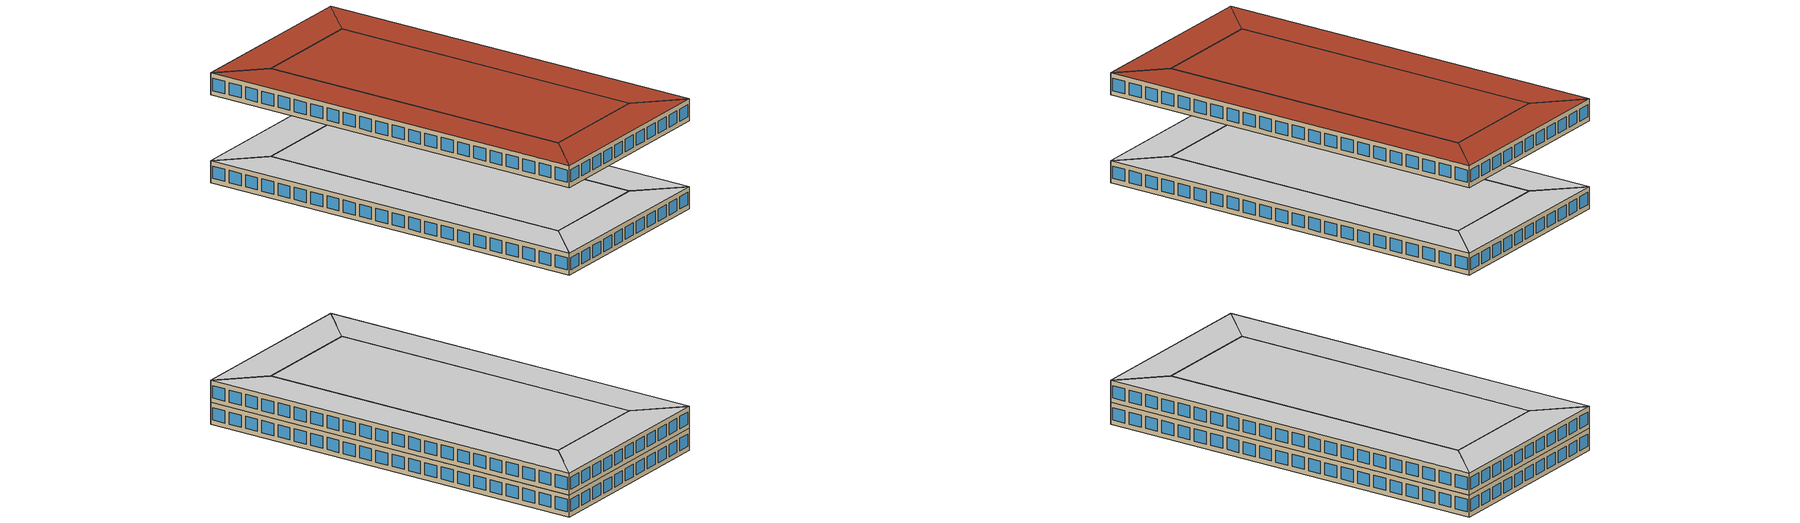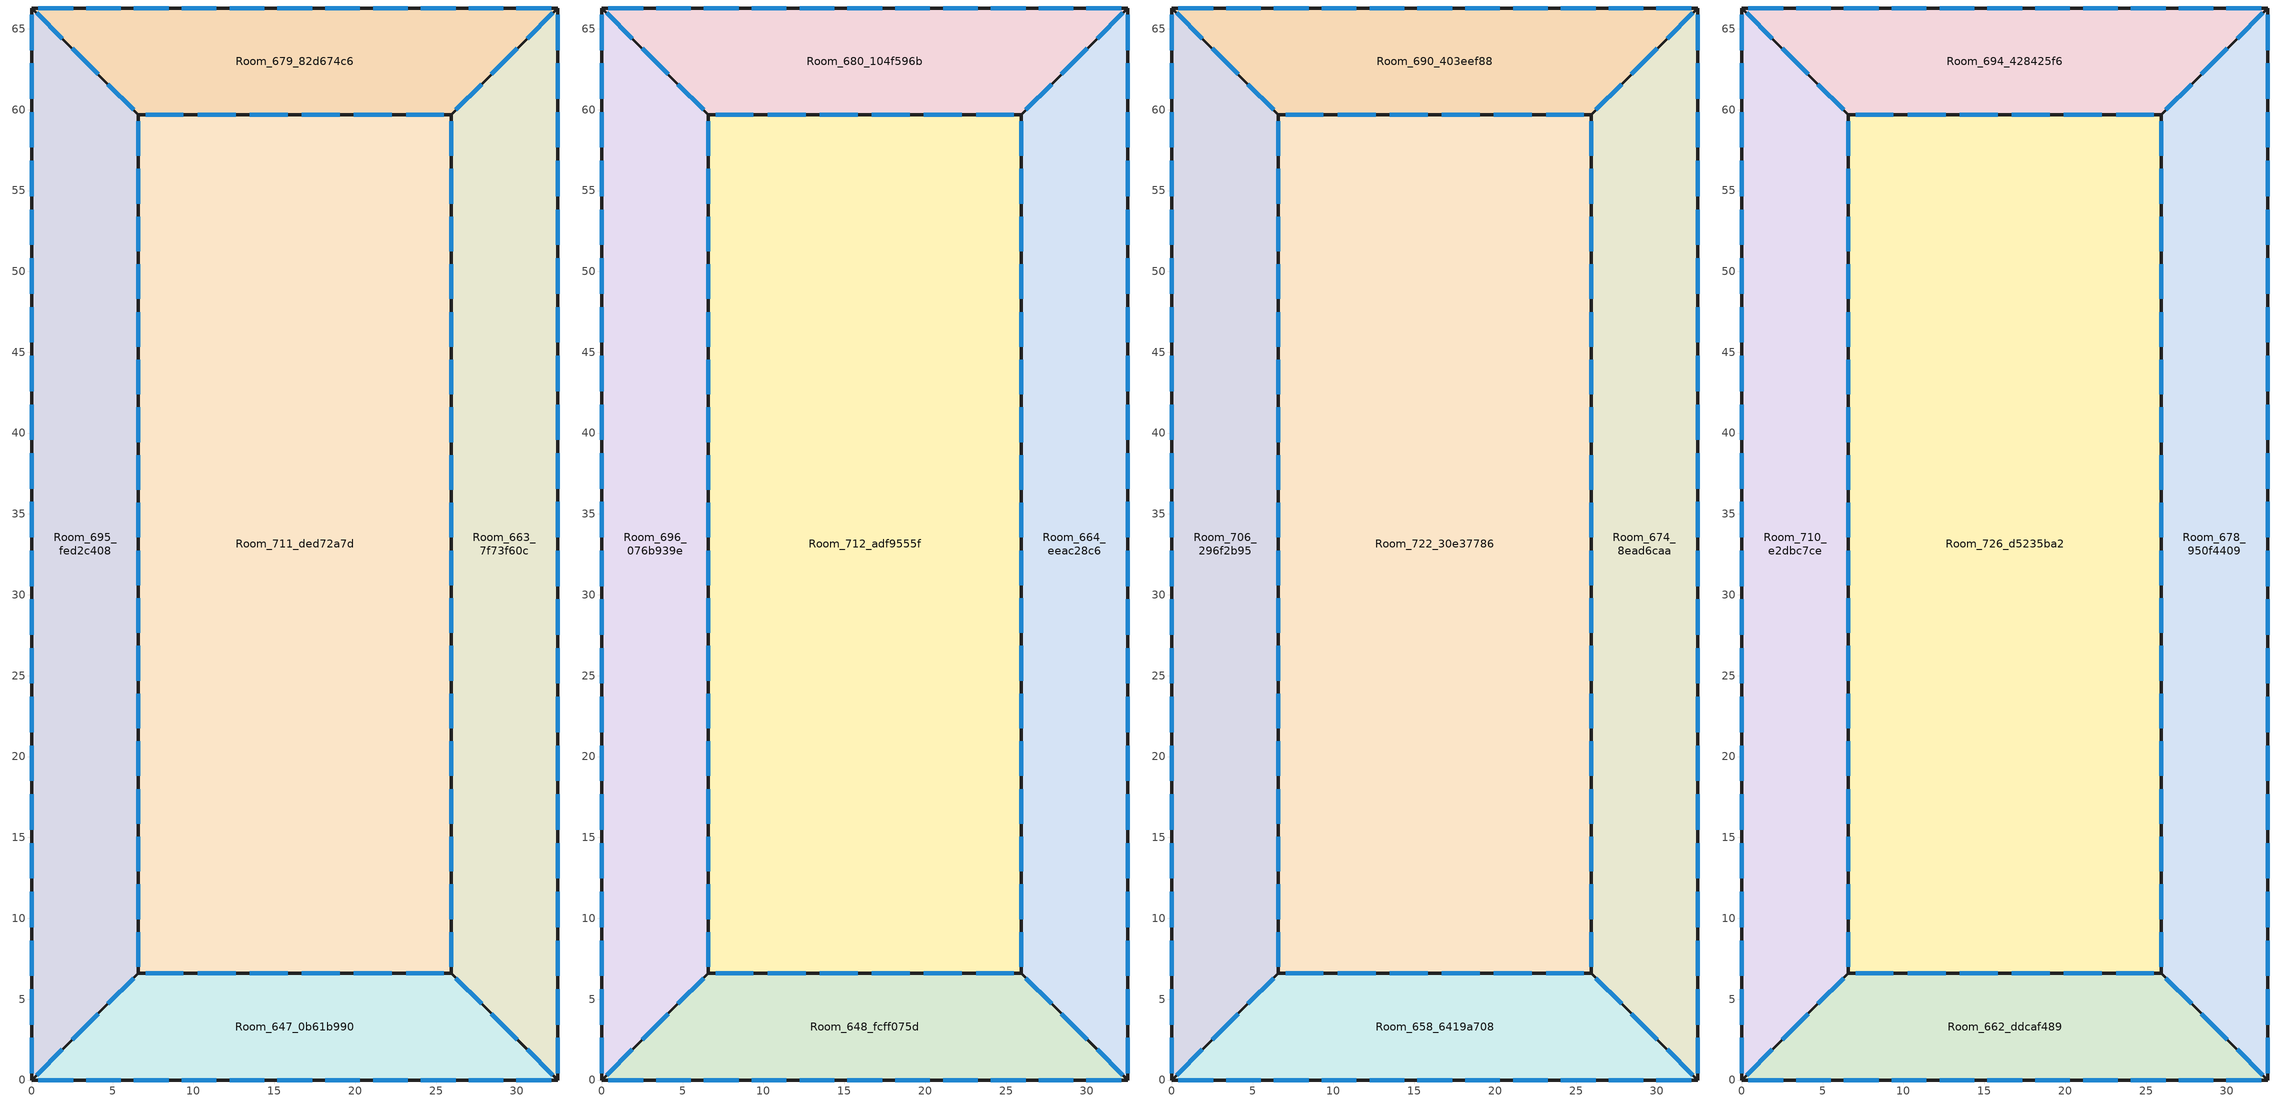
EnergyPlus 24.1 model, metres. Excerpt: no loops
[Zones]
Room_647_0b61b990
 floor ground (ExtSlabCarpet 4in ClimateZone 1-8): 25.92,6.6 32.52,0 0,0 6.6,6.6 z0
 wall outside (AQ_Office_2024_Office  Wall 1980 2005 6A): 25.92,6.6 6.6,6.6 0,0 32.52,0 25.92,6.6 z0:3.62
 window (Double Glazing 2.96): 25.48,6.6 23.15,6.6 / 22.26,6.6 19.92,6.6 / 19.04,6.6 16.7,6.6 / 15.82,6.6 13.48,6.6 / 12.6,6.6 10.26,6.6 / 9.38,6.6 7.04,6.6 / 6.3,6.3 4.7,4.7 / 4.1,4.1 2.5,2.5 / 1.9,1.9 0.3,0.3 / 32.22,0.3 30.63,1.9 / 30.02,2.5 28.43,4.1 / 27.82,4.7 26.23,6.3 / 0.41,0 2.55,0 / 3.36,0 5.51,0 / 29.97,0 32.12,0 / 6.32,0 8.46,0 / 9.28,0 11.42,0 / 12.23,0 14.38,0 / 15.19,0 17.33,0 / 18.15,0 20.29,0 / 21.1,0 23.25,0 / 24.06,0 26.2,0 / 27.02,0 29.16,0 z0.8:2.8
 roof outside (AQ_Office_2024_Office  roof 1980 2005 6A): 32.52,0 25.92,6.6 6.6,6.6 0,0 z3.62
Room_663_7f73f60c
 floor ground (ExtSlabCarpet 4in ClimateZone 1-8): 32.52,66.29 32.52,0 25.92,6.6 25.92,59.69 z0
 wall outside (AQ_Office_2024_Office  Wall 1980 2005 6A): 25.92,6.6 32.52,0 32.52,66.29 25.92,59.69 25.92,6.6 z0:3.62
 window (Double Glazing 2.96): 26.23,6.3 27.82,4.7 / 28.43,4.1 30.02,2.5 / 30.63,1.9 32.22,0.3 / 25.92,59.28 25.92,57.14 / 25.92,56.33 25.92,54.19 / 25.92,29.79 25.92,27.65 / 25.92,26.84 25.92,24.7 / 25.92,23.89 25.92,21.75 / 25.92,20.94 25.92,18.8 / 25.92,17.99 25.92,15.85 / 25.92,15.04 25.92,12.9 / 25.92,12.09 25.92,9.95 / 25.92,9.14 25.92,7 / 25.92,53.38 25.92,51.24 / 25.92,50.43 25.92,48.29 / 25.92,47.48 25.92,45.35 / 25.92,44.53 25.92,42.4 / 25.92,41.58 25.92,39.45 / 25.92,38.64 25.92,36.5 / 25.92,35.69 25.92,33.55 / 25.92,32.74 25.92,30.6 / 32.22,65.98 30.63,64.39 / 30.02,63.78 28.43,62.19 / 27.82,61.58 26.23,59.99 / 32.52,0.41 32.52,2.6 / 32.52,3.43 32.52,5.61 / 32.52,30.54 32.52,32.73 / 32.52,33.56 32.52,35.74 / 32.52,36.57 32.52,38.75 / 32.52,39.58 32.52,41.77 / 32.52,42.6 32.52,44.78 / 32.52,45.61 32.52,47.79 / 32.52,48.62 32.52,50.81 / 32.52,51.63 32.52,53.82 / 32.52,54.65 32.52,56.83 / 32.52,57.66 32.52,59.84 / 32.52,6.44 32.52,8.62 / 32.52,60.67 32.52,62.86 / 32.52,63.69 32.52,65.87 / 32.52,9.45 32.52,11.64 / 32.52,12.47 32.52,14.65 / 32.52,15.48 32.52,17.66 / 32.52,18.49 32.52,20.68 / 32.52,21.51 32.52,23.69 / 32.52,24.52 32.52,26.7 / 32.52,27.53 32.52,29.72 z0.8:2.8
 roof outside (AQ_Office_2024_Office  roof 1980 2005 6A): 32.52,0 32.52,66.29 25.92,59.69 25.92,6.6 z3.62
Room_679_82d674c6
 floor ground (ExtSlabCarpet 4in ClimateZone 1-8): 0,66.29 32.52,66.29 25.92,59.69 6.6,59.69 z0
 wall outside (AQ_Office_2024_Office  Wall 1980 2005 6A): 25.92,59.69 32.52,66.29 0,66.29 6.6,59.69 25.92,59.69 z0:3.62
 window (Double Glazing 2.96): 26.23,59.99 27.82,61.58 / 28.43,62.19 30.02,63.78 / 30.63,64.39 32.22,65.98 / 7.04,59.69 9.38,59.69 / 10.26,59.69 12.6,59.69 / 13.48,59.69 15.82,59.69 / 16.7,59.69 19.04,59.69 / 19.92,59.69 22.26,59.69 / 23.15,59.69 25.48,59.69 / 0.3,65.98 1.9,64.39 / 2.5,63.78 4.1,62.19 / 4.7,61.58 6.3,59.99 / 32.12,66.29 29.97,66.29 / 29.16,66.29 27.02,66.29 / 2.55,66.29 0.41,66.29 / 26.2,66.29 24.06,66.29 / 23.25,66.29 21.1,66.29 / 20.29,66.29 18.15,66.29 / 17.33,66.29 15.19,66.29 / 14.38,66.29 12.23,66.29 / 11.42,66.29 9.28,66.29 / 8.46,66.29 6.32,66.29 / 5.51,66.29 3.36,66.29 z0.8:2.8
 roof outside (AQ_Office_2024_Office  roof 1980 2005 6A): 25.92,59.69 32.52,66.29 0,66.29 6.6,59.69 z3.62
Room_695_fed2c408
 floor ground (ExtSlabCarpet 4in ClimateZone 1-8): 0,66.29 6.6,59.69 6.6,6.6 0,0 z0
 wall outside (AQ_Office_2024_Office  Wall 1980 2005 6A): 6.6,59.69 0,66.29 0,0 6.6,6.6 6.6,59.69 z0:3.62
 window (Double Glazing 2.96): 6.3,59.99 4.7,61.58 / 4.1,62.19 2.5,63.78 / 1.9,64.39 0.3,65.98 / 0.3,0.3 1.9,1.9 / 2.5,2.5 4.1,4.1 / 4.7,4.7 6.3,6.3 / 6.6,7 6.6,9.14 / 6.6,9.95 6.6,12.09 / 6.6,36.5 6.6,38.64 / 6.6,39.45 6.6,41.58 / 6.6,42.4 6.6,44.53 / 6.6,45.35 6.6,47.48 / 6.6,48.29 6.6,50.43 / 6.6,51.24 6.6,53.38 / 6.6,54.19 6.6,56.33 / 6.6,57.14 6.6,59.28 / 6.6,12.9 6.6,15.04 / 6.6,15.85 6.6,17.99 / 6.6,18.8 6.6,20.94 / 6.6,21.75 6.6,23.89 / 6.6,24.7 6.6,26.84 / 6.6,27.65 6.6,29.79 / 6.6,30.6 6.6,32.74 / 6.6,33.55 6.6,35.69 / 0,65.87 0,63.69 / 0,62.86 0,60.67 / 0,35.74 0,33.56 / 0,32.73 0,30.54 / 0,29.72 0,27.53 / 0,26.7 0,24.52 / 0,23.69 0,21.51 / 0,20.68 0,18.49 / 0,17.66 0,15.48 / 0,14.65 0,12.47 / 0,11.64 0,9.45 / 0,8.62 0,6.44 / 0,59.85 0,57.66 / 0,5.61 0,3.43 / 0,2.6 0,0.41 / 0,56.83 0,54.65 / 0,53.82 0,51.63 / 0,50.81 0,48.62 / 0,47.79 0,45.61 / 0,44.78 0,42.6 / 0,41.77 0,39.58 / 0,38.75 0,36.57 z0.8:2.8
 roof outside (AQ_Office_2024_Office  roof 1980 2005 6A): 0,0 6.6,6.6 6.6,59.69 0,66.29 z3.62
Room_711_ded72a7d
 floor ground (ExtSlabCarpet 4in ClimateZone 1-8): 6.6,59.69 25.92,59.69 25.92,6.6 6.6,6.6 z0
 wall outside (AQ_Office_2024_Office  Wall 1980 2005 6A): 6.6,59.69 6.6,6.6 25.92,6.6 25.92,59.69 6.6,59.69 z0:3.62
 window (Double Glazing 2.96): 6.6,59.28 6.6,57.14 / 6.6,56.33 6.6,54.19 / 6.6,29.79 6.6,27.65 / 6.6,26.84 6.6,24.7 / 6.6,23.89 6.6,21.75 / 6.6,20.94 6.6,18.8 / 6.6,17.99 6.6,15.85 / 6.6,15.04 6.6,12.9 / 6.6,12.09 6.6,9.95 / 6.6,9.14 6.6,7 / 6.6,53.38 6.6,51.24 / 6.6,50.43 6.6,48.29 / 6.6,47.48 6.6,45.35 / 6.6,44.53 6.6,42.4 / 6.6,41.58 6.6,39.45 / 6.6,38.64 6.6,36.5 / 6.6,35.69 6.6,33.55 / 6.6,32.74 6.6,30.6 / 25.48,59.69 23.15,59.69 / 22.26,59.69 19.92,59.69 / 19.04,59.69 16.7,59.69 / 15.82,59.69 13.48,59.69 / 12.6,59.69 10.26,59.69 / 9.38,59.69 7.04,59.69 / 25.92,7 25.92,9.14 / 25.92,9.95 25.92,12.09 / 25.92,36.5 25.92,38.64 / 25.92,39.45 25.92,41.58 / 25.92,42.4 25.92,44.53 / 25.92,45.35 25.92,47.48 / 25.92,48.29 25.92,50.43 / 25.92,51.24 25.92,53.38 / 25.92,54.19 25.92,56.33 / 25.92,57.14 25.92,59.28 / 25.92,12.9 25.92,15.04 / 25.92,15.85 25.92,17.99 / 25.92,18.8 25.92,20.94 / 25.92,21.75 25.92,23.89 / 25.92,24.7 25.92,26.84 / 25.92,27.65 25.92,29.79 / 25.92,30.6 25.92,32.74 / 25.92,33.55 25.92,35.69 / 7.04,6.6 9.38,6.6 / 10.26,6.6 12.6,6.6 / 13.48,6.6 15.82,6.6 / 16.7,6.6 19.04,6.6 / 19.92,6.6 22.26,6.6 / 23.15,6.6 25.48,6.6 z0.8:2.8
 roof outside (AQ_Office_2024_Office  roof 1980 2005 6A): 25.92,6.6 25.92,59.69 6.6,59.69 6.6,6.6 z3.62
Room_648_fcff075d
 floor outside (AQ_Office_2024_Office  ground 1980 2005 6A): 25.92,6.6 32.52,0 0,0 6.6,6.6 z3.62
 wall outside (AQ_Office_2024_Office  Wall 1980 2005 6A): 25.92,6.6 6.6,6.6 0,0 32.52,0 25.92,6.6 z3.62:7.25
 window (Double Glazing 2.96): 25.48,6.6 23.15,6.6 / 22.26,6.6 19.92,6.6 / 19.04,6.6 16.7,6.6 / 15.82,6.6 13.48,6.6 / 12.6,6.6 10.26,6.6 / 9.38,6.6 7.04,6.6 / 6.3,6.3 4.7,4.7 / 4.1,4.1 2.5,2.5 / 1.9,1.9 0.3,0.3 / 32.22,0.3 30.63,1.9 / 30.02,2.5 28.43,4.1 / 27.82,4.7 26.23,6.3 / 0.41,0 2.55,0 / 3.36,0 5.51,0 / 29.97,0 32.12,0 / 6.32,0 8.46,0 / 9.28,0 11.42,0 / 12.23,0 14.38,0 / 15.19,0 17.33,0 / 18.15,0 20.29,0 / 21.1,0 23.25,0 / 24.06,0 26.2,0 / 27.02,0 29.16,0 z4.42:6.42
 ceiling adiabatic (Interior Partition 3): 32.52,0 25.92,6.6 6.6,6.6 0,0 z7.25
Room_664_eeac28c6
 floor outside (AQ_Office_2024_Office  ground 1980 2005 6A): 32.52,66.29 32.52,0 25.92,6.6 25.92,59.69 z3.62
 wall outside (AQ_Office_2024_Office  Wall 1980 2005 6A): 25.92,6.6 32.52,0 32.52,66.29 25.92,59.69 25.92,6.6 z3.62:7.25
 window (Double Glazing 2.96): 26.23,6.3 27.82,4.7 / 28.43,4.1 30.02,2.5 / 30.63,1.9 32.22,0.3 / 25.92,59.28 25.92,57.14 / 25.92,56.33 25.92,54.19 / 25.92,29.79 25.92,27.65 / 25.92,26.84 25.92,24.7 / 25.92,23.89 25.92,21.75 / 25.92,20.94 25.92,18.8 / 25.92,17.99 25.92,15.85 / 25.92,15.04 25.92,12.9 / 25.92,12.09 25.92,9.95 / 25.92,9.14 25.92,7 / 25.92,53.38 25.92,51.24 / 25.92,50.43 25.92,48.29 / 25.92,47.48 25.92,45.35 / 25.92,44.53 25.92,42.4 / 25.92,41.58 25.92,39.45 / 25.92,38.64 25.92,36.5 / 25.92,35.69 25.92,33.55 / 25.92,32.74 25.92,30.6 / 32.22,65.98 30.63,64.39 / 30.02,63.78 28.43,62.19 / 27.82,61.58 26.23,59.99 / 32.52,0.41 32.52,2.6 / 32.52,3.43 32.52,5.61 / 32.52,30.54 32.52,32.73 / 32.52,33.56 32.52,35.74 / 32.52,36.57 32.52,38.75 / 32.52,39.58 32.52,41.77 / 32.52,42.6 32.52,44.78 / 32.52,45.61 32.52,47.79 / 32.52,48.62 32.52,50.81 / 32.52,51.63 32.52,53.82 / 32.52,54.65 32.52,56.83 / 32.52,57.66 32.52,59.84 / 32.52,6.44 32.52,8.62 / 32.52,60.67 32.52,62.86 / 32.52,63.69 32.52,65.87 / 32.52,9.45 32.52,11.64 / 32.52,12.47 32.52,14.65 / 32.52,15.48 32.52,17.66 / 32.52,18.49 32.52,20.68 / 32.52,21.51 32.52,23.69 / 32.52,24.52 32.52,26.7 / 32.52,27.53 32.52,29.72 z4.42:6.42
 ceiling adiabatic (Interior Partition 3): 32.52,0 32.52,66.29 25.92,59.69 25.92,6.6 z7.25
Room_680_104f596b
 floor outside (AQ_Office_2024_Office  ground 1980 2005 6A): 0,66.29 32.52,66.29 25.92,59.69 6.6,59.69 z3.62
 wall outside (AQ_Office_2024_Office  Wall 1980 2005 6A): 25.92,59.69 32.52,66.29 0,66.29 6.6,59.69 25.92,59.69 z3.62:7.25
 window (Double Glazing 2.96): 26.23,59.99 27.82,61.58 / 28.43,62.19 30.02,63.78 / 30.63,64.39 32.22,65.98 / 7.04,59.69 9.38,59.69 / 10.26,59.69 12.6,59.69 / 13.48,59.69 15.82,59.69 / 16.7,59.69 19.04,59.69 / 19.92,59.69 22.26,59.69 / 23.15,59.69 25.48,59.69 / 0.3,65.98 1.9,64.39 / 2.5,63.78 4.1,62.19 / 4.7,61.58 6.3,59.99 / 32.12,66.29 29.97,66.29 / 29.16,66.29 27.02,66.29 / 2.55,66.29 0.41,66.29 / 26.2,66.29 24.06,66.29 / 23.25,66.29 21.1,66.29 / 20.29,66.29 18.15,66.29 / 17.33,66.29 15.19,66.29 / 14.38,66.29 12.23,66.29 / 11.42,66.29 9.28,66.29 / 8.46,66.29 6.32,66.29 / 5.51,66.29 3.36,66.29 z4.42:6.42
 ceiling adiabatic (Interior Partition 3): 25.92,59.69 32.52,66.29 0,66.29 6.6,59.69 z7.25
Room_696_076b939e
 floor outside (AQ_Office_2024_Office  ground 1980 2005 6A): 0,66.29 6.6,59.69 6.6,6.6 0,0 z3.62
 wall outside (AQ_Office_2024_Office  Wall 1980 2005 6A): 6.6,59.69 0,66.29 0,0 6.6,6.6 6.6,59.69 z3.62:7.25
 window (Double Glazing 2.96): 6.3,59.99 4.7,61.58 / 4.1,62.19 2.5,63.78 / 1.9,64.39 0.3,65.98 / 0.3,0.3 1.9,1.9 / 2.5,2.5 4.1,4.1 / 4.7,4.7 6.3,6.3 / 6.6,7 6.6,9.14 / 6.6,9.95 6.6,12.09 / 6.6,36.5 6.6,38.64 / 6.6,39.45 6.6,41.58 / 6.6,42.4 6.6,44.53 / 6.6,45.35 6.6,47.48 / 6.6,48.29 6.6,50.43 / 6.6,51.24 6.6,53.38 / 6.6,54.19 6.6,56.33 / 6.6,57.14 6.6,59.28 / 6.6,12.9 6.6,15.04 / 6.6,15.85 6.6,17.99 / 6.6,18.8 6.6,20.94 / 6.6,21.75 6.6,23.89 / 6.6,24.7 6.6,26.84 / 6.6,27.65 6.6,29.79 / 6.6,30.6 6.6,32.74 / 6.6,33.55 6.6,35.69 / 0,65.87 0,63.69 / 0,62.86 0,60.67 / 0,35.74 0,33.56 / 0,32.73 0,30.54 / 0,29.72 0,27.53 / 0,26.7 0,24.52 / 0,23.69 0,21.51 / 0,20.68 0,18.49 / 0,17.66 0,15.48 / 0,14.65 0,12.47 / 0,11.64 0,9.45 / 0,8.62 0,6.44 / 0,59.85 0,57.66 / 0,5.61 0,3.43 / 0,2.6 0,0.41 / 0,56.83 0,54.65 / 0,53.82 0,51.63 / 0,50.81 0,48.62 / 0,47.79 0,45.61 / 0,44.78 0,42.6 / 0,41.77 0,39.58 / 0,38.75 0,36.57 z4.42:6.42
 ceiling adiabatic (Interior Partition 3): 0,0 6.6,6.6 6.6,59.69 0,66.29 z7.25
Room_712_adf9555f
 floor outside (AQ_Office_2024_Office  ground 1980 2005 6A): 6.6,59.69 25.92,59.69 25.92,6.6 6.6,6.6 z3.62
 wall outside (AQ_Office_2024_Office  Wall 1980 2005 6A): 6.6,59.69 6.6,6.6 25.92,6.6 25.92,59.69 6.6,59.69 z3.62:7.25
 window (Double Glazing 2.96): 6.6,59.28 6.6,57.14 / 6.6,56.33 6.6,54.19 / 6.6,29.79 6.6,27.65 / 6.6,26.84 6.6,24.7 / 6.6,23.89 6.6,21.75 / 6.6,20.94 6.6,18.8 / 6.6,17.99 6.6,15.85 / 6.6,15.04 6.6,12.9 / 6.6,12.09 6.6,9.95 / 6.6,9.14 6.6,7 / 6.6,53.38 6.6,51.24 / 6.6,50.43 6.6,48.29 / 6.6,47.48 6.6,45.35 / 6.6,44.53 6.6,42.4 / 6.6,41.58 6.6,39.45 / 6.6,38.64 6.6,36.5 / 6.6,35.69 6.6,33.55 / 6.6,32.74 6.6,30.6 / 25.48,59.69 23.15,59.69 / 22.26,59.69 19.92,59.69 / 19.04,59.69 16.7,59.69 / 15.82,59.69 13.48,59.69 / 12.6,59.69 10.26,59.69 / 9.38,59.69 7.04,59.69 / 25.92,7 25.92,9.14 / 25.92,9.95 25.92,12.09 / 25.92,36.5 25.92,38.64 / 25.92,39.45 25.92,41.58 / 25.92,42.4 25.92,44.53 / 25.92,45.35 25.92,47.48 / 25.92,48.29 25.92,50.43 / 25.92,51.24 25.92,53.38 / 25.92,54.19 25.92,56.33 / 25.92,57.14 25.92,59.28 / 25.92,12.9 25.92,15.04 / 25.92,15.85 25.92,17.99 / 25.92,18.8 25.92,20.94 / 25.92,21.75 25.92,23.89 / 25.92,24.7 25.92,26.84 / 25.92,27.65 25.92,29.79 / 25.92,30.6 25.92,32.74 / 25.92,33.55 25.92,35.69 / 7.04,6.6 9.38,6.6 / 10.26,6.6 12.6,6.6 / 13.48,6.6 15.82,6.6 / 16.7,6.6 19.04,6.6 / 19.92,6.6 22.26,6.6 / 23.15,6.6 25.48,6.6 z4.42:6.42
 ceiling adiabatic (Interior Partition 3): 25.92,6.6 25.92,59.69 6.6,59.69 6.6,6.6 z7.25
Room_658_6419a708
 floor adiabatic (Interior Partition 3): 25.92,6.6 32.52,0 0,0 6.6,6.6 z39.88
 wall outside (AQ_Office_2024_Office  Wall 1980 2005 6A): 25.92,6.6 6.6,6.6 0,0 32.52,0 25.92,6.6 z39.88:43.5
 window (Double Glazing 2.96): 25.48,6.6 23.15,6.6 / 22.26,6.6 19.92,6.6 / 19.04,6.6 16.7,6.6 / 15.82,6.6 13.48,6.6 / 12.6,6.6 10.26,6.6 / 9.38,6.6 7.04,6.6 / 6.3,6.3 4.7,4.7 / 4.1,4.1 2.5,2.5 / 1.9,1.9 0.3,0.3 / 32.22,0.3 30.63,1.9 / 30.02,2.5 28.43,4.1 / 27.82,4.7 26.23,6.3 / 0.41,0 2.55,0 / 3.36,0 5.51,0 / 29.97,0 32.12,0 / 6.32,0 8.46,0 / 9.28,0 11.42,0 / 12.23,0 14.38,0 / 15.19,0 17.33,0 / 18.15,0 20.29,0 / 21.1,0 23.25,0 / 24.06,0 26.2,0 / 27.02,0 29.16,0 z40.67:42.67
 ceiling adiabatic (Interior Partition 3): 32.52,0 25.92,6.6 6.6,6.6 0,0 z43.5
Room_674_8ead6caa
 floor adiabatic (Interior Partition 3): 32.52,66.29 32.52,0 25.92,6.6 25.92,59.69 z39.88
 wall outside (AQ_Office_2024_Office  Wall 1980 2005 6A): 25.92,6.6 32.52,0 32.52,66.29 25.92,59.69 25.92,6.6 z39.88:43.5
 window (Double Glazing 2.96): 26.23,6.3 27.82,4.7 / 28.43,4.1 30.02,2.5 / 30.63,1.9 32.22,0.3 / 25.92,59.28 25.92,57.14 / 25.92,56.33 25.92,54.19 / 25.92,29.79 25.92,27.65 / 25.92,26.84 25.92,24.7 / 25.92,23.89 25.92,21.75 / 25.92,20.94 25.92,18.8 / 25.92,17.99 25.92,15.85 / 25.92,15.04 25.92,12.9 / 25.92,12.09 25.92,9.95 / 25.92,9.14 25.92,7 / 25.92,53.38 25.92,51.24 / 25.92,50.43 25.92,48.29 / 25.92,47.48 25.92,45.35 / 25.92,44.53 25.92,42.4 / 25.92,41.58 25.92,39.45 / 25.92,38.64 25.92,36.5 / 25.92,35.69 25.92,33.55 / 25.92,32.74 25.92,30.6 / 32.22,65.98 30.63,64.39 / 30.02,63.78 28.43,62.19 / 27.82,61.58 26.23,59.99 / 32.52,0.41 32.52,2.6 / 32.52,3.43 32.52,5.61 / 32.52,30.54 32.52,32.73 / 32.52,33.56 32.52,35.74 / 32.52,36.57 32.52,38.75 / 32.52,39.58 32.52,41.77 / 32.52,42.6 32.52,44.78 / 32.52,45.61 32.52,47.79 / 32.52,48.62 32.52,50.81 / 32.52,51.63 32.52,53.82 / 32.52,54.65 32.52,56.83 / 32.52,57.66 32.52,59.84 / 32.52,6.44 32.52,8.62 / 32.52,60.67 32.52,62.86 / 32.52,63.69 32.52,65.87 / 32.52,9.45 32.52,11.64 / 32.52,12.47 32.52,14.65 / 32.52,15.48 32.52,17.66 / 32.52,18.49 32.52,20.68 / 32.52,21.51 32.52,23.69 / 32.52,24.52 32.52,26.7 / 32.52,27.53 32.52,29.72 z40.67:42.67
 ceiling adiabatic (Interior Partition 3): 32.52,0 32.52,66.29 25.92,59.69 25.92,6.6 z43.5
Room_690_403eef88
 floor adiabatic (Interior Partition 3): 0,66.29 32.52,66.29 25.92,59.69 6.6,59.69 z39.88
 wall outside (AQ_Office_2024_Office  Wall 1980 2005 6A): 25.92,59.69 32.52,66.29 0,66.29 6.6,59.69 25.92,59.69 z39.88:43.5
 window (Double Glazing 2.96): 26.23,59.99 27.82,61.58 / 28.43,62.19 30.02,63.78 / 30.63,64.39 32.22,65.98 / 7.04,59.69 9.38,59.69 / 10.26,59.69 12.6,59.69 / 13.48,59.69 15.82,59.69 / 16.7,59.69 19.04,59.69 / 19.92,59.69 22.26,59.69 / 23.15,59.69 25.48,59.69 / 0.3,65.98 1.9,64.39 / 2.5,63.78 4.1,62.19 / 4.7,61.58 6.3,59.99 / 32.12,66.29 29.97,66.29 / 29.16,66.29 27.02,66.29 / 2.55,66.29 0.41,66.29 / 26.2,66.29 24.06,66.29 / 23.25,66.29 21.1,66.29 / 20.29,66.29 18.15,66.29 / 17.33,66.29 15.19,66.29 / 14.38,66.29 12.23,66.29 / 11.42,66.29 9.28,66.29 / 8.46,66.29 6.32,66.29 / 5.51,66.29 3.36,66.29 z40.67:42.67
 ceiling adiabatic (Interior Partition 3): 25.92,59.69 32.52,66.29 0,66.29 6.6,59.69 z43.5
Room_706_296f2b95
 floor adiabatic (Interior Partition 3): 0,66.29 6.6,59.69 6.6,6.6 0,0 z39.88
 wall outside (AQ_Office_2024_Office  Wall 1980 2005 6A): 6.6,59.69 0,66.29 0,0 6.6,6.6 6.6,59.69 z39.88:43.5
 window (Double Glazing 2.96): 6.3,59.99 4.7,61.58 / 4.1,62.19 2.5,63.78 / 1.9,64.39 0.3,65.98 / 0.3,0.3 1.9,1.9 / 2.5,2.5 4.1,4.1 / 4.7,4.7 6.3,6.3 / 6.6,7 6.6,9.14 / 6.6,9.95 6.6,12.09 / 6.6,36.5 6.6,38.64 / 6.6,39.45 6.6,41.58 / 6.6,42.4 6.6,44.53 / 6.6,45.35 6.6,47.48 / 6.6,48.29 6.6,50.43 / 6.6,51.24 6.6,53.38 / 6.6,54.19 6.6,56.33 / 6.6,57.14 6.6,59.28 / 6.6,12.9 6.6,15.04 / 6.6,15.85 6.6,17.99 / 6.6,18.8 6.6,20.94 / 6.6,21.75 6.6,23.89 / 6.6,24.7 6.6,26.84 / 6.6,27.65 6.6,29.79 / 6.6,30.6 6.6,32.74 / 6.6,33.55 6.6,35.69 / 0,65.87 0,63.69 / 0,62.86 0,60.67 / 0,35.74 0,33.56 / 0,32.73 0,30.54 / 0,29.72 0,27.53 / 0,26.7 0,24.52 / 0,23.69 0,21.51 / 0,20.68 0,18.49 / 0,17.66 0,15.48 / 0,14.65 0,12.47 / 0,11.64 0,9.45 / 0,8.62 0,6.44 / 0,59.85 0,57.66 / 0,5.61 0,3.43 / 0,2.6 0,0.41 / 0,56.83 0,54.65 / 0,53.82 0,51.63 / 0,50.81 0,48.62 / 0,47.79 0,45.61 / 0,44.78 0,42.6 / 0,41.77 0,39.58 / 0,38.75 0,36.57 z40.67:42.67
 ceiling adiabatic (Interior Partition 3): 0,0 6.6,6.6 6.6,59.69 0,66.29 z43.5
Room_722_30e37786
 floor adiabatic (Interior Partition 3): 6.6,59.69 25.92,59.69 25.92,6.6 6.6,6.6 z39.88
 wall outside (AQ_Office_2024_Office  Wall 1980 2005 6A): 6.6,59.69 6.6,6.6 25.92,6.6 25.92,59.69 6.6,59.69 z39.88:43.5
 window (Double Glazing 2.96): 6.6,59.28 6.6,57.14 / 6.6,56.33 6.6,54.19 / 6.6,29.79 6.6,27.65 / 6.6,26.84 6.6,24.7 / 6.6,23.89 6.6,21.75 / 6.6,20.94 6.6,18.8 / 6.6,17.99 6.6,15.85 / 6.6,15.04 6.6,12.9 / 6.6,12.09 6.6,9.95 / 6.6,9.14 6.6,7 / 6.6,53.38 6.6,51.24 / 6.6,50.43 6.6,48.29 / 6.6,47.48 6.6,45.35 / 6.6,44.53 6.6,42.4 / 6.6,41.58 6.6,39.45 / 6.6,38.64 6.6,36.5 / 6.6,35.69 6.6,33.55 / 6.6,32.74 6.6,30.6 / 25.48,59.69 23.15,59.69 / 22.26,59.69 19.92,59.69 / 19.04,59.69 16.7,59.69 / 15.82,59.69 13.48,59.69 / 12.6,59.69 10.26,59.69 / 9.38,59.69 7.04,59.69 / 25.92,7 25.92,9.14 / 25.92,9.95 25.92,12.09 / 25.92,36.5 25.92,38.64 / 25.92,39.45 25.92,41.58 / 25.92,42.4 25.92,44.53 / 25.92,45.35 25.92,47.48 / 25.92,48.29 25.92,50.43 / 25.92,51.24 25.92,53.38 / 25.92,54.19 25.92,56.33 / 25.92,57.14 25.92,59.28 / 25.92,12.9 25.92,15.04 / 25.92,15.85 25.92,17.99 / 25.92,18.8 25.92,20.94 / 25.92,21.75 25.92,23.89 / 25.92,24.7 25.92,26.84 / 25.92,27.65 25.92,29.79 / 25.92,30.6 25.92,32.74 / 25.92,33.55 25.92,35.69 / 7.04,6.6 9.38,6.6 / 10.26,6.6 12.6,6.6 / 13.48,6.6 15.82,6.6 / 16.7,6.6 19.04,6.6 / 19.92,6.6 22.26,6.6 / 23.15,6.6 25.48,6.6 z40.67:42.67
 ceiling adiabatic (Interior Partition 3): 25.92,6.6 25.92,59.69 6.6,59.69 6.6,6.6 z43.5
Room_662_ddcaf489
 floor adiabatic (Interior Partition 3): 25.92,6.6 32.52,0 0,0 6.6,6.6 z54.38
 wall outside (AQ_Office_2024_Office  Wall 1980 2005 6A): 25.92,6.6 6.6,6.6 0,0 32.52,0 25.92,6.6 z54.38:58
 window (Double Glazing 2.96): 25.48,6.6 23.15,6.6 / 22.26,6.6 19.92,6.6 / 19.04,6.6 16.7,6.6 / 15.82,6.6 13.48,6.6 / 12.6,6.6 10.26,6.6 / 9.38,6.6 7.04,6.6 / 6.3,6.3 4.7,4.7 / 4.1,4.1 2.5,2.5 / 1.9,1.9 0.3,0.3 / 32.22,0.3 30.63,1.9 / 30.02,2.5 28.43,4.1 / 27.82,4.7 26.23,6.3 / 0.41,0 2.55,0 / 3.36,0 5.51,0 / 29.97,0 32.12,0 / 6.32,0 8.46,0 / 9.28,0 11.42,0 / 12.23,0 14.38,0 / 15.19,0 17.33,0 / 18.15,0 20.29,0 / 21.1,0 23.25,0 / 24.06,0 26.2,0 / 27.02,0 29.16,0 z55.17:57.17
 roof outside (AQ_Office_2024_Office  roof 1980 2005 6A): 32.52,0 25.92,6.6 6.6,6.6 0,0 z58
Room_678_950f4409
 floor adiabatic (Interior Partition 3): 32.52,66.29 32.52,0 25.92,6.6 25.92,59.69 z54.38
 wall outside (AQ_Office_2024_Office  Wall 1980 2005 6A): 25.92,6.6 32.52,0 32.52,66.29 25.92,59.69 25.92,6.6 z54.38:58
 window (Double Glazing 2.96): 26.23,6.3 27.82,4.7 / 28.43,4.1 30.02,2.5 / 30.63,1.9 32.22,0.3 / 25.92,59.28 25.92,57.14 / 25.92,56.33 25.92,54.19 / 25.92,29.79 25.92,27.65 / 25.92,26.84 25.92,24.7 / 25.92,23.89 25.92,21.75 / 25.92,20.94 25.92,18.8 / 25.92,17.99 25.92,15.85 / 25.92,15.04 25.92,12.9 / 25.92,12.09 25.92,9.95 / 25.92,9.14 25.92,7 / 25.92,53.38 25.92,51.24 / 25.92,50.43 25.92,48.29 / 25.92,47.48 25.92,45.35 / 25.92,44.53 25.92,42.4 / 25.92,41.58 25.92,39.45 / 25.92,38.64 25.92,36.5 / 25.92,35.69 25.92,33.55 / 25.92,32.74 25.92,30.6 / 32.22,65.98 30.63,64.39 / 30.02,63.78 28.43,62.19 / 27.82,61.58 26.23,59.99 / 32.52,0.41 32.52,2.6 / 32.52,3.43 32.52,5.61 / 32.52,30.54 32.52,32.73 / 32.52,33.56 32.52,35.74 / 32.52,36.57 32.52,38.75 / 32.52,39.58 32.52,41.77 / 32.52,42.6 32.52,44.78 / 32.52,45.61 32.52,47.79 / 32.52,48.62 32.52,50.81 / 32.52,51.63 32.52,53.82 / 32.52,54.65 32.52,56.83 / 32.52,57.66 32.52,59.84 / 32.52,6.44 32.52,8.62 / 32.52,60.67 32.52,62.86 / 32.52,63.69 32.52,65.87 / 32.52,9.45 32.52,11.64 / 32.52,12.47 32.52,14.65 / 32.52,15.48 32.52,17.66 / 32.52,18.49 32.52,20.68 / 32.52,21.51 32.52,23.69 / 32.52,24.52 32.52,26.7 / 32.52,27.53 32.52,29.72 z55.17:57.17
 roof outside (AQ_Office_2024_Office  roof 1980 2005 6A): 32.52,0 32.52,66.29 25.92,59.69 25.92,6.6 z58
Room_694_428425f6
 floor adiabatic (Interior Partition 3): 0,66.29 32.52,66.29 25.92,59.69 6.6,59.69 z54.38
 wall outside (AQ_Office_2024_Office  Wall 1980 2005 6A): 25.92,59.69 32.52,66.29 0,66.29 6.6,59.69 25.92,59.69 z54.38:58
 window (Double Glazing 2.96): 26.23,59.99 27.82,61.58 / 28.43,62.19 30.02,63.78 / 30.63,64.39 32.22,65.98 / 7.04,59.69 9.38,59.69 / 10.26,59.69 12.6,59.69 / 13.48,59.69 15.82,59.69 / 16.7,59.69 19.04,59.69 / 19.92,59.69 22.26,59.69 / 23.15,59.69 25.48,59.69 / 0.3,65.98 1.9,64.39 / 2.5,63.78 4.1,62.19 / 4.7,61.58 6.3,59.99 / 32.12,66.29 29.97,66.29 / 29.16,66.29 27.02,66.29 / 2.55,66.29 0.41,66.29 / 26.2,66.29 24.06,66.29 / 23.25,66.29 21.1,66.29 / 20.29,66.29 18.15,66.29 / 17.33,66.29 15.19,66.29 / 14.38,66.29 12.23,66.29 / 11.42,66.29 9.28,66.29 / 8.46,66.29 6.32,66.29 / 5.51,66.29 3.36,66.29 z55.17:57.17
 roof outside (AQ_Office_2024_Office  roof 1980 2005 6A): 25.92,59.69 32.52,66.29 0,66.29 6.6,59.69 z58
Room_710_e2dbc7ce
 floor adiabatic (Interior Partition 3): 0,66.29 6.6,59.69 6.6,6.6 0,0 z54.38
 wall outside (AQ_Office_2024_Office  Wall 1980 2005 6A): 6.6,59.69 0,66.29 0,0 6.6,6.6 6.6,59.69 z54.38:58
 window (Double Glazing 2.96): 6.3,59.99 4.7,61.58 / 4.1,62.19 2.5,63.78 / 1.9,64.39 0.3,65.98 / 0.3,0.3 1.9,1.9 / 2.5,2.5 4.1,4.1 / 4.7,4.7 6.3,6.3 / 6.6,7 6.6,9.14 / 6.6,9.95 6.6,12.09 / 6.6,36.5 6.6,38.64 / 6.6,39.45 6.6,41.58 / 6.6,42.4 6.6,44.53 / 6.6,45.35 6.6,47.48 / 6.6,48.29 6.6,50.43 / 6.6,51.24 6.6,53.38 / 6.6,54.19 6.6,56.33 / 6.6,57.14 6.6,59.28 / 6.6,12.9 6.6,15.04 / 6.6,15.85 6.6,17.99 / 6.6,18.8 6.6,20.94 / 6.6,21.75 6.6,23.89 / 6.6,24.7 6.6,26.84 / 6.6,27.65 6.6,29.79 / 6.6,30.6 6.6,32.74 / 6.6,33.55 6.6,35.69 / 0,65.87 0,63.69 / 0,62.86 0,60.67 / 0,35.74 0,33.56 / 0,32.73 0,30.54 / 0,29.72 0,27.53 / 0,26.7 0,24.52 / 0,23.69 0,21.51 / 0,20.68 0,18.49 / 0,17.66 0,15.48 / 0,14.65 0,12.47 / 0,11.64 0,9.45 / 0,8.62 0,6.44 / 0,59.85 0,57.66 / 0,5.61 0,3.43 / 0,2.6 0,0.41 / 0,56.83 0,54.65 / 0,53.82 0,51.63 / 0,50.81 0,48.62 / 0,47.79 0,45.61 / 0,44.78 0,42.6 / 0,41.77 0,39.58 / 0,38.75 0,36.57 z55.17:57.17
 roof outside (AQ_Office_2024_Office  roof 1980 2005 6A): 0,0 6.6,6.6 6.6,59.69 0,66.29 z58
Room_726_d5235ba2
 floor adiabatic (Interior Partition 3): 6.6,59.69 25.92,59.69 25.92,6.6 6.6,6.6 z54.38
 wall outside (AQ_Office_2024_Office  Wall 1980 2005 6A): 6.6,59.69 6.6,6.6 25.92,6.6 25.92,59.69 6.6,59.69 z54.38:58
 window (Double Glazing 2.96): 6.6,59.28 6.6,57.14 / 6.6,56.33 6.6,54.19 / 6.6,29.79 6.6,27.65 / 6.6,26.84 6.6,24.7 / 6.6,23.89 6.6,21.75 / 6.6,20.94 6.6,18.8 / 6.6,17.99 6.6,15.85 / 6.6,15.04 6.6,12.9 / 6.6,12.09 6.6,9.95 / 6.6,9.14 6.6,7 / 6.6,53.38 6.6,51.24 / 6.6,50.43 6.6,48.29 / 6.6,47.48 6.6,45.35 / 6.6,44.53 6.6,42.4 / 6.6,41.58 6.6,39.45 / 6.6,38.64 6.6,36.5 / 6.6,35.69 6.6,33.55 / 6.6,32.74 6.6,30.6 / 25.48,59.69 23.15,59.69 / 22.26,59.69 19.92,59.69 / 19.04,59.69 16.7,59.69 / 15.82,59.69 13.48,59.69 / 12.6,59.69 10.26,59.69 / 9.38,59.69 7.04,59.69 / 25.92,7 25.92,9.14 / 25.92,9.95 25.92,12.09 / 25.92,36.5 25.92,38.64 / 25.92,39.45 25.92,41.58 / 25.92,42.4 25.92,44.53 / 25.92,45.35 25.92,47.48 / 25.92,48.29 25.92,50.43 / 25.92,51.24 25.92,53.38 / 25.92,54.19 25.92,56.33 / 25.92,57.14 25.92,59.28 / 25.92,12.9 25.92,15.04 / 25.92,15.85 25.92,17.99 / 25.92,18.8 25.92,20.94 / 25.92,21.75 25.92,23.89 / 25.92,24.7 25.92,26.84 / 25.92,27.65 25.92,29.79 / 25.92,30.6 25.92,32.74 / 25.92,33.55 25.92,35.69 / 7.04,6.6 9.38,6.6 / 10.26,6.6 12.6,6.6 / 13.48,6.6 15.82,6.6 / 16.7,6.6 19.04,6.6 / 19.92,6.6 22.26,6.6 / 23.15,6.6 25.48,6.6 z55.17:57.17
 roof outside (AQ_Office_2024_Office  roof 1980 2005 6A): 25.92,6.6 25.92,59.69 6.6,59.69 6.6,6.6 z58
[Building]
561_boulevard CrÃ©mazie Est (MTL)_101990_Y_2002_high: North Axis {deg}=0; Terrain=City; Solar Distribution=FullExteriorWithReflections
[Site:Location]
Montreal Int'l: Latitude {deg}=45.47; Longitude {deg}=-73.75; Time Zone {hr}=-5; Elevation {m}=36
[Site:WaterMainsTemperature]
Calculation Method=CorrelationFromWeatherFile
[SizingPeriod:DesignDay] Day of Month=21; Dry-Bulb Temperature Range Modifier Type=DefaultMultipliers; Rain Indicator=No; Snow Indicator=No; Daylight Saving Time Indicator=No; Begin Environment Reset Mode=FullResetAtBeginEnvironment
Name | Month | Day Type | Maximum Dry-Bulb Temperature {C} | Daily Dry-Bulb Temperature Range {deltaC} | Humidity Condition Type | Wetbulb or DewPoint at Maximum Dry-Bulb {C} | Barometric Pressure {Pa} | Wind Speed {m/s} | Wind Direction {deg} | Solar Model Indicator | ASHRAE Clear Sky Optical Depth for Beam Irradiance (taub) | ASHRAE Clear Sky Optical Depth for Diffuse Irradiance (taud) | Enthalpy at Maximum Dry-Bulb {J/kg} | Sky Clearness
Montreal Int'l Ann Clg .4% Condns DB=>MWB | 7 | SummerDesignDay | 30 | 9.3 | Wetbulb | 22.1 | 100893 | 4.9 | 220 | ASHRAETau | 0.465 | 1.966
Montreal Int'l Ann Clg .4% Condns DP=>MDB | 7 | SummerDesignDay | 26 | 9.3 | Dewpoint | 21.6 | 100893 | 4.9 | 220 | ASHRAETau | 0.465 | 1.966
Montreal Int'l Ann Clg .4% Condns Enth=>MDB | 7 | SummerDesignDay | 28.1 | 9.3 | Enthalpy |  | 100893 | 4.9 | 220 | ASHRAETau | 0.465 | 1.966 | 69300
Montreal Int'l Ann Clg .4% Condns WB=>MDB | 7 | SummerDesignDay | 28.1 | 9.3 | Wetbulb | 23.2 | 100893 | 4.9 | 220 | ASHRAETau | 0.465 | 1.966
Montreal Int'l Ann Htg 99.6% Condns DB | 1 | WinterDesignDay | -23.7 | 0 | Wetbulb | -23.7 | 100893 | 3.9 | 260 | ASHRAEClearSky |  |  |  | 0
Montreal Int'l Ann Htg Wind 99.6% Condns WS=>MCDB | 1 | WinterDesignDay | -5.3 | 0 | Wetbulb | -5.3 | 100893 | 12.9 | 260 | ASHRAEClearSky |  |  |  | 0
Montreal Int'l Ann Hum_n 99.6% Condns DP=>MCDB | 1 | WinterDesignDay | -23 | 0 | Dewpoint | -30.5 | 100893 | 3.9 | 260 | ASHRAEClearSky |  |  |  | 0
Montreal Int'l Cooling Design Day 0.4% Condns DB=>MWB | 7 | SummerDesignDay | 29.4 | 9.7 | Wetbulb | 22.7 | 101099 | 4.8 | 228 | ASHRAEClearSky |  |  |  | 1
Montreal Int'l Heating Design Day 99.6% Condns DB | 1 | WinterDesignDay | -22.8 | 0 | Wetbulb | -22.8 | 101099 | 3.6 | 294 | ASHRAEClearSky |  |  |  | 0
[Material]
Name | Roughness | Thickness {m} | Conductivity {W/m-K} | Density {kg/m3} | Specific Heat {J/kg-K} | Thermal Absorptance | Solar Absorptance | Visible Absorptance
AQNC2024built-up roofing 1 | MediumRough | 0.1 | 0.162 | 1121 | 1470 | 0.7 | 0.7 | 0.7
AQNC2024concrete blocks | MediumRough | 0.2 | 1.1 | 800 | 920 | 0.7 | 0.7 | 0.7
AQNC2024expanded polystyrene type I 15 cm 1 | MediumRough | 0.15 | 0.0385 | 15 | 1500 | 0.7 | 0.7 | 0.7
AQNC2024expanded polystyrene type I 5 cm 1 | MediumRough | 0.05 | 0.0385 | 15 | 1500 | 0.7 | 0.7 | 0.7
AQNC2024gypsum board | MediumRough | 0.1 | 0.159 | 800 | 1090 | 0.7 | 0.7 | 0.7
AQNC2024standard concrete | MediumRough | 0.2 | 2.5 | 2400 | 840 | 0.7 | 0.7 | 0.7
G05 25mm wood | MediumSmooth | 0.0254 | 0.15 | 608 | 1630 | 0.9 | 0.5 | 0.5
MAT-CC05 4 HW CONCRETE | Rough | 0.1016 | 1.311 | 2240 | 836.8 | 0.9 | 0.85 | 0.85
[Material:NoMass] Thermal Absorptance=0.9
Name | Roughness | Thermal Resistance {m2-K/W} | Solar Absorptance | Visible Absorptance
AQNC2024NMair less15 mm | MediumRough | 0.16 | 0.7 | 0.7
CP02 CARPET PAD | Smooth | 0.1 | 0.8 | 0.8
[WindowMaterial:SimpleGlazingSystem]
Double glazing good office: U-Factor {W/m2-K}=2.96; Solar Heat Gain Coefficient=0.4
[Construction]
AQ_Office_2024_Office  ground 1980 2005 6A: AQNC2024standard concrete, AQNC2024NMair less15 mm
AQ_Office_2024_Office  roof 1980 2005 6A: AQNC2024built-up roofing 1, AQNC2024expanded polystyrene type I 15 cm 1
AQ_Office_2024_Office  Wall 1980 2005 6A: AQNC2024concrete blocks, AQNC2024expanded polystyrene type I 5 cm 1, AQNC2024gypsum board
Double Glazing 2.96: Double glazing good office
ExtSlabCarpet 4in ClimateZone 1-8: MAT-CC05 4 HW CONCRETE, CP02 CARPET PAD
Interior Partition 3: G05 25mm wood
[Zone] Multiplier=1; Ceiling Height {m}=3.625; Part of Total Floor Area=Yes
Name | Volume {m3}
Room_647_0b61b990; Room_648_fcff075d; Room_658_6419a708; Room_662_ddcaf489; Room_679_82d674c6; Room_680_104f596b; Room_690_403eef88; Room_694_428425f6 | 620.154
Room_663_7f73f60c; Room_664_eeac28c6; Room_674_8ead6caa; Room_678_950f4409; Room_695_fed2c408; Room_696_076b939e; Room_706_296f2b95; Room_710_e2dbc7ce | 1427.84
Room_711_ded72a7d; Room_712_adf9555f; Room_722_30e37786; Room_726_d5235ba2 | 3718.71
[Space] Space Type=MediumOffice Building
Name | Zone
Room_647_0b61b990_Space | Room_647_0b61b990
Room_648_fcff075d_Space | Room_648_fcff075d
Room_658_6419a708_Space | Room_658_6419a708
Room_662_ddcaf489_Space | Room_662_ddcaf489
Room_663_7f73f60c_Space | Room_663_7f73f60c
Room_664_eeac28c6_Space | Room_664_eeac28c6
Room_674_8ead6caa_Space | Room_674_8ead6caa
Room_678_950f4409_Space | Room_678_950f4409
Room_679_82d674c6_Space | Room_679_82d674c6
Room_680_104f596b_Space | Room_680_104f596b
Room_690_403eef88_Space | Room_690_403eef88
Room_694_428425f6_Space | Room_694_428425f6
Room_695_fed2c408_Space | Room_695_fed2c408
Room_696_076b939e_Space | Room_696_076b939e
Room_706_296f2b95_Space | Room_706_296f2b95
Room_710_e2dbc7ce_Space | Room_710_e2dbc7ce
Room_711_ded72a7d_Space | Room_711_ded72a7d
Room_712_adf9555f_Space | Room_712_adf9555f
Room_722_30e37786_Space | Room_722_30e37786
Room_726_d5235ba2_Space | Room_726_d5235ba2
[SpaceList]
MediumOffice Building: Room_664_eeac28c6_Space, Room_647_0b61b990_Space, Room_678_950f4409_Space, Room_648_fcff075d_Space, Room_663_7f73f60c_Space, Room_658_6419a708_Space, Room_662_ddcaf489_Space, Room_679_82d674c6_Space, Room_674_8ead6caa_Space, Room_680_104f596b_Space, Room_690_403eef88_Space, Room_694_428425f6_Space, Room_695_fed2c408_Space, Room_711_ded72a7d_Space, Room_696_076b939e_Space, Room_706_296f2b95_Space, Room_710_e2dbc7ce_Space, Room_722_30e37786_Space, Room_726_d5235ba2_Space, Room_712_adf9555f_Space
[Lights]
MediumOffice Building_Lighting: Zone or ZoneList or Space or SpaceList=MediumOffice Building; Schedule=NECB-A-Lighting; Design Level Calculation Method=Watts/Area; Watts per Floor Area {W/m2}=6.68315; Return Air Fraction=0; Fraction Radiant=0.7; Fraction Visible=0.2; Fraction Replaceable=1
[People]
MediumOffice Building_People: Zone or ZoneList or Space or SpaceList=MediumOffice Building; Number of People Schedule=NECB-A-Occupancy; Number of People Calculation Method=People/Area; People per Floor Area {person/m2}=0.0711847; Fraction Radiant=0.3; Activity Level Schedule=MediumOffice Building_People_Act Schedule
[ElectricEquipment]
MediumOffice Building_Electric Equipment: Zone or ZoneList or Space or SpaceList=MediumOffice Building; Schedule=NECB-A-Electric-Equipment; Design Level Calculation Method=Watts/Area; Watts per Floor Area {W/m2}=7.54366; Fraction Latent=0; Fraction Radiant=0.5; Fraction Lost=0
[ZoneInfiltration:DesignFlowRate]
MediumOffice Building_Infiltration: Zone or ZoneList or Space or SpaceList=MediumOffice Building; Schedule=MediumOffice Building_Infiltration Schedule; Design Flow Rate Calculation Method=Flow/ExteriorArea; Flow Rate per Exterior Surface Area {m3/s-m2}=0.000226568; Constant Term Coefficient=1; Temperature Term Coefficient=0; Velocity Term Coefficient=0
[AvailabilityManager:Scheduled] Schedule=Always On Discrete
CAV with Reheat and Cooling Availability Manager; Air Loop HVAC Outdoor Air System 1 Availability Manager
[Schedule:Day:Interval]
Schedule Day 40; Schedule Day 39; NECB-A-Lighting_Hol 1: No, 24:00, 0.05
Schedule Day 38; NECB-A-Lighting_Default: No, 07:00, 0.05, 08:00, 0.3, 09:00, 0.8, 17:00, 0.9, 18:00, 0.8, 19:00, 0.5, 21:00, 0.3, 23:00, 0.1, 24:00, 0.05
Schedule Day 25; Schedule Day 24; NECB-A-Occupancy_Hol 1: No, 24:00, 0
Schedule Day 23; NECB-A-Occupancy_Default: No, 07:00, 0, 08:00, 0.1, 09:00, 0.7, 12:00, 0.9, 14:00, 0.5, 17:00, 0.9, 18:00, 0.7, 19:00, 0.3, 23:00, 0.1, 24:00, 0
MediumOffice Building_People_Act Schedule_Sunday; MediumOffice Building_People_Act Schedule_SmrDsn 1; MediumOffice Building_People_Act Schedule_WntrDsn 1; MediumOffice Building_People_Act Schedule_Hol 1: No, 24:00, 120
Schedule Day 31; Schedule Day 30; NECB-A-Electric-Equipment_Hol 1: No, 24:00, 0.2
Schedule Day 29; NECB-A-Electric-Equipment_Default: No, 07:00, 0.2, 08:00, 0.3, 09:00, 0.8, 18:00, 0.9, 19:00, 0.5, 21:00, 0.3, 24:00, 0.2
MediumOffice Building_Infiltration Schedule_Hol 1; MediumOffice Building_Infiltration Schedule_Sunday: No, 24:00, 1
MediumOffice Building_Infiltration Schedule_SmrDsn 1; Schedule Day 11: No, 06:00, 1, 22:00, 0.25, 24:00, 1
MediumOffice Building_Infiltration Schedule_WntrDsn 1; Schedule Day 12: No, 06:00, 1, 18:00, 0.25, 24:00, 1
[Schedule:Week:Daily]
NECB-A-Lighting Week Rule - Jan1-Dec31: Schedule Day 40, Schedule Day 38, Schedule Day 38, Schedule Day 38, Schedule Day 38, Schedule Day 38, Schedule Day 39, NECB-A-Lighting_Hol 1, NECB-A-Lighting_Default, NECB-A-Lighting_Default, NECB-A-Lighting_Default, NECB-A-Lighting_Default
NECB-A-Occupancy Week Rule - Jan1-Dec31: Schedule Day 25, Schedule Day 23, Schedule Day 23, Schedule Day 23, Schedule Day 23, Schedule Day 23, Schedule Day 24, NECB-A-Occupancy_Hol 1, NECB-A-Occupancy_Default, NECB-A-Occupancy_Default, NECB-A-Occupancy_Default, NECB-A-Occupancy_Default
MediumOffice Building_People_Act Schedule Week Rule - Jan1-Dec31: MediumOffice Building_People_Act Schedule_Sunday, MediumOffice Building_People_Act Schedule_Sunday, MediumOffice Building_People_Act Schedule_Sunday, MediumOffice Building_People_Act Schedule_Sunday, MediumOffice Building_People_Act Schedule_Sunday, MediumOffice Building_People_Act Schedule_Sunday, MediumOffice Building_People_Act Schedule_Sunday, MediumOffice Building_People_Act Schedule_Hol 1, MediumOffice Building_People_Act Schedule_SmrDsn 1, MediumOffice Building_People_Act Schedule_WntrDsn 1, MediumOffice Building_People_Act Schedule_Sunday, MediumOffice Building_People_Act Schedule_Sunday
NECB-A-Electric-Equipment Week Rule - Jan1-Dec31: Schedule Day 31, Schedule Day 29, Schedule Day 29, Schedule Day 29, Schedule Day 29, Schedule Day 29, Schedule Day 30, NECB-A-Electric-Equipment_Hol 1, NECB-A-Electric-Equipment_Default, NECB-A-Electric-Equipment_Default, NECB-A-Electric-Equipment_Default, NECB-A-Electric-Equipment_Default
MediumOffice Building_Infiltration Schedule Week Rule - Jan1-Dec31: MediumOffice Building_Infiltration Schedule_Sunday, Schedule Day 11, Schedule Day 11, Schedule Day 11, Schedule Day 11, Schedule Day 11, Schedule Day 12, MediumOffice Building_Infiltration Schedule_Hol 1, MediumOffice Building_Infiltration Schedule_SmrDsn 1, MediumOffice Building_Infiltration Schedule_WntrDsn 1, MediumOffice Building_Infiltration Schedule_Sunday, MediumOffice Building_Infiltration Schedule_Sunday
[Schedule:Year]
NECB-A-Lighting: NECB-A-Lighting Week Rule - Jan1-Dec31, 1, 1, 12, 31
NECB-A-Occupancy: NECB-A-Occupancy Week Rule - Jan1-Dec31, 1, 1, 12, 31
MediumOffice Building_People_Act Schedule: MediumOffice Building_People_Act Schedule Week Rule - Jan1-Dec31, 1, 1, 12, 31
NECB-A-Electric-Equipment: NECB-A-Electric-Equipment Week Rule - Jan1-Dec31, 1, 1, 12, 31
MediumOffice Building_Infiltration Schedule: MediumOffice Building_Infiltration Schedule Week Rule - Jan1-Dec31, 1, 1, 12, 31
[Schedule:Constant]
Always On Discrete: Hourly Value=1
